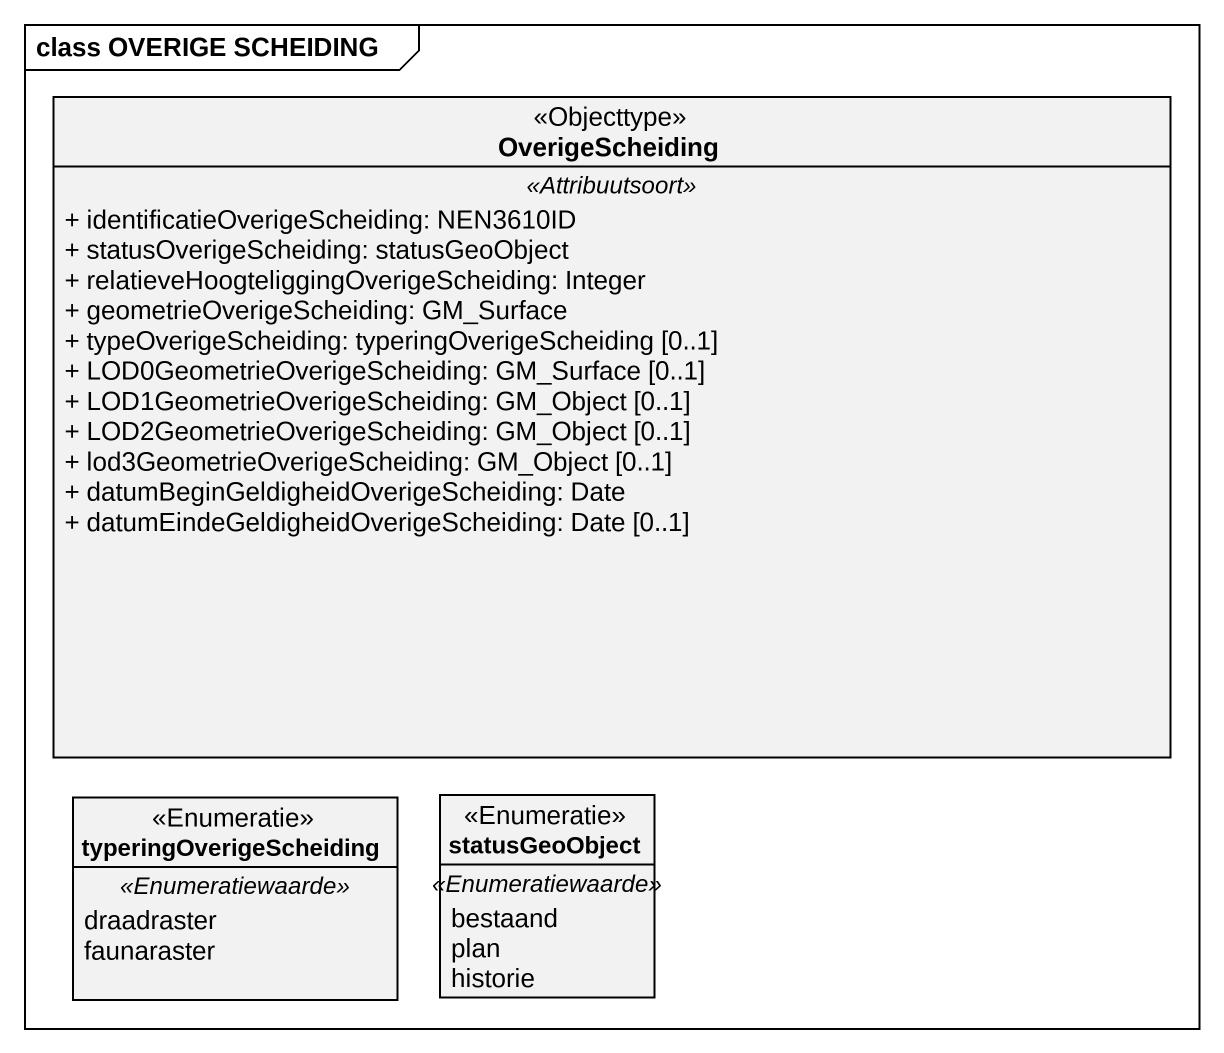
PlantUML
@startuml
mainframe class OVERIGE SCHEIDING
hide circle
hide empty members
skinparam classAttributeIconSize 0
class OverigeScheiding <<Objecttype>> {
  .. <<Attribuutsoort>> ..
  + identificatieOverigeScheiding: NEN3610ID
  + statusOverigeScheiding: statusGeoObject
  + relatieveHoogteliggingOverigeScheiding: Integer
  + geometrieOverigeScheiding: GM_Surface
  + typeOverigeScheiding: typeringOverigeScheiding [0..1]
  + LOD0GeometrieOverigeScheiding: GM_Surface [0..1]
  + LOD1GeometrieOverigeScheiding: GM_Object [0..1]
  + LOD2GeometrieOverigeScheiding: GM_Object [0..1]
  + lod3GeometrieOverigeScheiding: GM_Object [0..1]
  + datumBeginGeldigheidOverigeScheiding: Date
  + datumEindeGeldigheidOverigeScheiding: Date [0..1]
}
enum typeringOverigeScheiding <<Enumeratie>> {
  .. <<Enumeratiewaarde>> ..
  draadraster
  faunaraster
}
enum statusGeoObject <<Enumeratie>> {
  .. <<Enumeratiewaarde>> ..
  bestaand
  plan
  historie
}
@enduml
